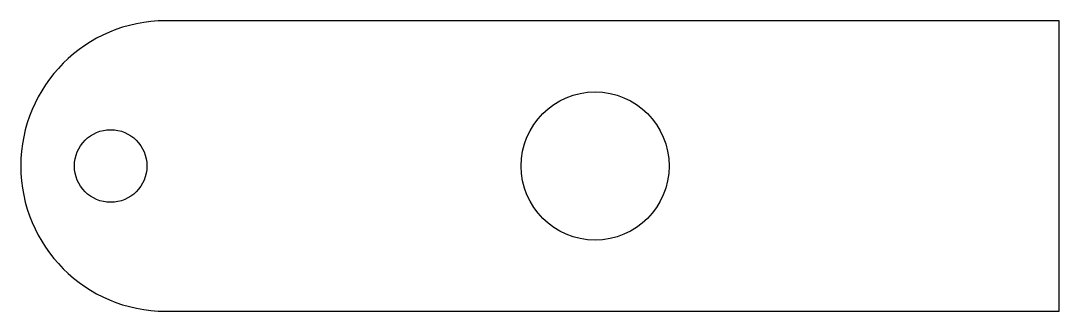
# Model space of a CAD drawing. Header units: millimetres. Extents: x 1377 to 1556, y 0 to 50.
import ezdxf

# ---------------------------------------------------------------- set-up
doc = ezdxf.new("R2010")
doc.units = ezdxf.units.MM
doc.layers.add('cutting', color=1, linetype='Continuous')

msp = doc.modelspace()

# ---------------------------------------------------------------- linework, layer by layer
at = {"layer": 'cutting', "color": 1}
for p, q in [((1556.27, 50), (1402.27, 50)), ((1556.27, 0), (1556.27, 50)), ((1402.27, 0), (1479.27, 0)), ((1479.27, 0), (1556.27, 0))]:
    msp.add_line(p, q, dxfattribs=at)
for centre, radius in [((1476.27, 25), 12.75), ((1392.77, 25), 6.25)]:
    msp.add_circle(centre, radius, dxfattribs=at)
msp.add_arc((1402.27, 25), 25, 90, 270, dxfattribs=at)

doc.saveas('drawing.dxf')
